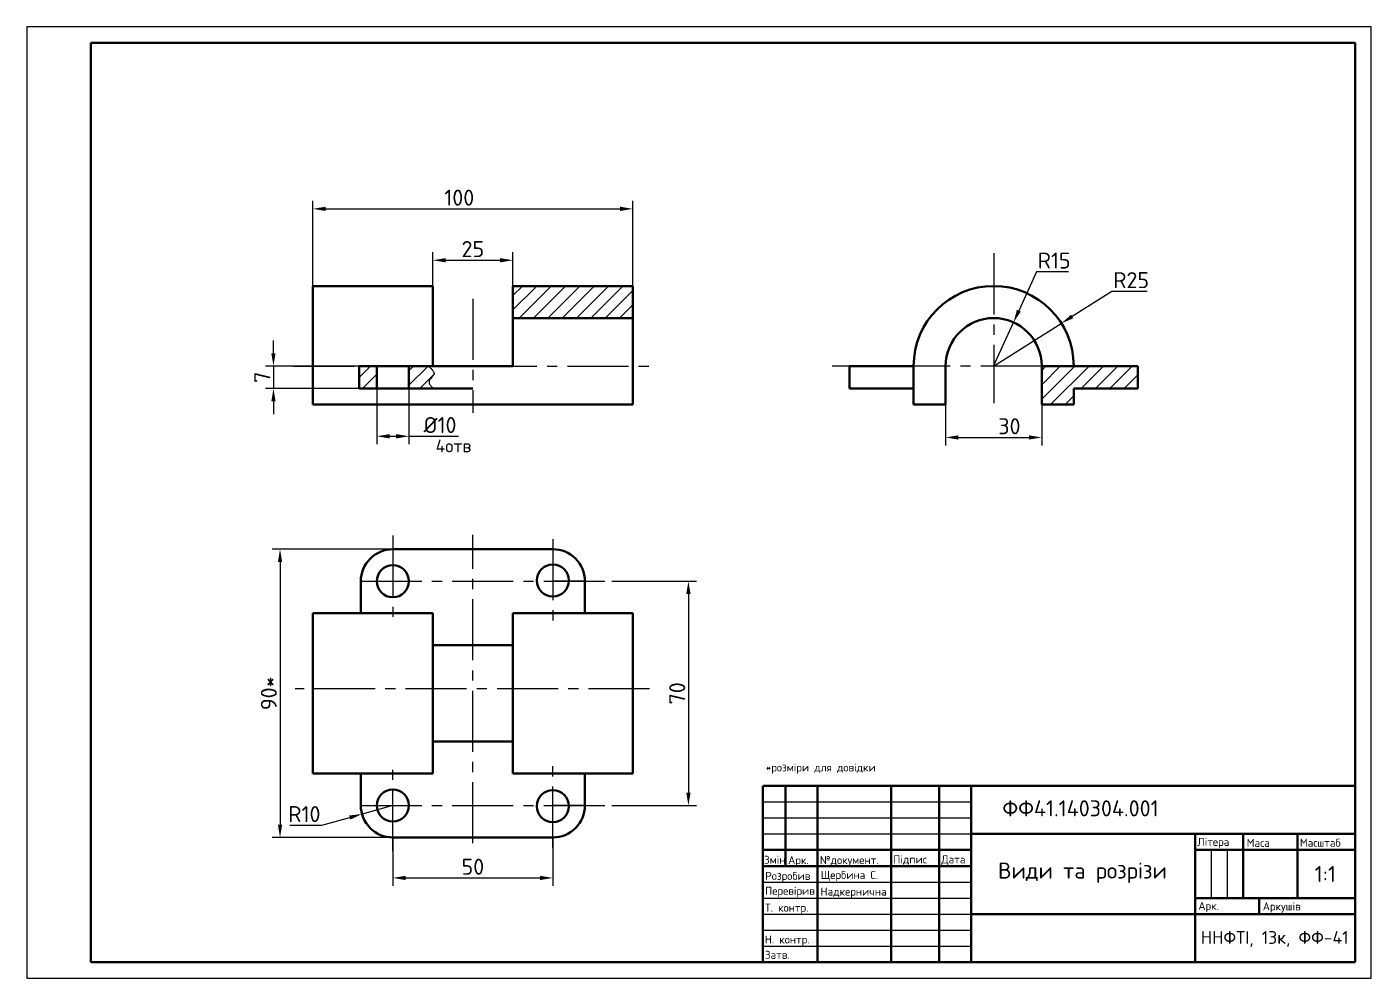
# Model space of a CAD drawing. Header units: millimetres. Extents: x -1865 to 2667, y -531 to 2737.
# Drawn here: x 2247 to 2667, y 239.2 to 536.2 of the extents above; entities that cross this region are included whole.
import ezdxf

# ---------------------------------------------------------------- set-up
doc = ezdxf.new("R2010")
doc.units = ezdxf.units.MM
doc.linetypes.add('CENTER2', pattern=[28.575, 19.05, -3.175, 3.175, -3.175])
doc.layers.get('0').update_dxf_attribs({"color": 31})
for name, color, linetype in [('dim', 171, 'Continuous'), ('hatch', 214, 'CENTER2'), ('osi', 51, 'CENTER2'), ('r-text', 45, 'Continuous')]:
    doc.layers.add(name, color=color, linetype=linetype)
for name, color, linetype, lineweight in [('kontyr', 123, 'Continuous', 70), ('r-kontyr', 93, 'Continuous', 70), ('r-tonka', 151, 'Continuous', 25)]:
    doc.layers.add(name, color=color, linetype=linetype, lineweight=lineweight)
doc.styles.add('ДСТУ', font='isocpeur.ttf', dxfattribs={"height": 5})
doc.dimstyles.new('ДСТУ', dxfattribs={"dimtxt": 2.5, "dimasz": 4, "dimexe": 2.5, "dimexo": 0, "dimgap": 1, "dimtad": 1, "dimtoh": 1, "dimtxsty": 'ДСТУ', "dimcen": 2.5, "dimadec": 0, "dimazin": 0, "dimtfac": 1, "dimtmove": 0, "dimatfit": 3, "dimfxl": 1, "dimarcsym": 0})

# ---------------------------------------------------------------- blocks, each defined once
blk = doc.blocks.new('*D44')
at = {"layer": 'Defpoints', "color": 0, "transparency": 16777216}
for p in [(2356.33, 426.76), (2366.33, 426.76), (2366.33, 408.34)]:
    blk.add_point(p, dxfattribs=at)
at = {"layer": 'dim', "color": 0, "lineweight": -2, "transparency": 16777216}
for p, q in [((2356.33, 426.76), (2356.33, 405.84)), ((2366.33, 426.76), (2366.33, 405.84)), ((2360.33, 408.34), (2362.33, 408.34)), ((2366.33, 408.34), (2381.83, 408.34))]:
    blk.add_line(p, q, dxfattribs=at)
at = {"layer": 'dim', "color": 0, "transparency": 16777216}
for points in [[(2360.33, 409.01), (2360.33, 407.67), (2356.33, 408.34)], [(2362.33, 409.01), (2362.33, 407.67), (2366.33, 408.34)]]:
    blk.add_solid(points, dxfattribs=at)
at = {"layer": 'dim', "color": 0, "transparency": 16777216, "insert": (2376.08, 411.84), "char_height": 5, "attachment_point": 5, "style": 'ДСТУ'}
blk.add_mtext('%%C10', dxfattribs=at)
blk = doc.blocks.new('*D45')
at = {"layer": 'Defpoints', "color": 0, "transparency": 16777216}
for p in [(2436.33, 479.35), (2336.33, 455.26), (2436.33, 455.26)]:
    blk.add_point(p, dxfattribs=at)
at = {"layer": 'dim', "color": 0, "lineweight": -2, "transparency": 16777216}
for p, q in [((2336.33, 455.26), (2336.33, 481.85)), ((2340.33, 479.35), (2432.33, 479.35)), ((2436.33, 455.26), (2436.33, 481.85))]:
    blk.add_line(p, q, dxfattribs=at)
at = {"layer": 'dim', "color": 0, "transparency": 16777216}
for points in [[(2340.33, 480.02), (2340.33, 478.69), (2336.33, 479.35)], [(2432.33, 480.02), (2432.33, 478.69), (2436.33, 479.35)]]:
    blk.add_solid(points, dxfattribs=at)
at = {"layer": 'dim', "color": 0, "transparency": 16777216, "insert": (2382.08, 482.85), "char_height": 5, "attachment_point": 5, "style": 'ДСТУ'}
blk.add_mtext('100', dxfattribs=at)
blk = doc.blocks.new('*D46')
at = {"layer": 'Defpoints', "color": 0, "transparency": 16777216}
for p in [(2534.05, 418.26), (2564.05, 418.26), (2564.05, 407.97)]:
    blk.add_point(p, dxfattribs=at)
at = {"layer": 'dim', "color": 0, "lineweight": -2, "transparency": 16777216}
for p, q in [((2534.05, 418.26), (2534.05, 405.47)), ((2564.05, 418.26), (2564.05, 405.47)), ((2538.05, 407.97), (2560.05, 407.97))]:
    blk.add_line(p, q, dxfattribs=at)
at = {"layer": 'dim', "color": 0, "transparency": 16777216}
for points in [[(2538.05, 408.64), (2538.05, 407.3), (2534.05, 407.97)], [(2560.05, 408.64), (2560.05, 407.3), (2564.05, 407.97)]]:
    blk.add_solid(points, dxfattribs=at)
at = {"layer": 'dim', "color": 0, "transparency": 16777216, "insert": (2553.97, 411.47), "char_height": 5, "attachment_point": 5, "style": 'ДСТУ'}
blk.add_mtext('30', dxfattribs=at)
blk = doc.blocks.new('*D47')
at = {"layer": 'Defpoints', "color": 0, "transparency": 16777216}
for p in [(2350.83, 430.26), (2324.02, 423.26), (2350.83, 423.26)]:
    blk.add_point(p, dxfattribs=at)
at = {"layer": 'dim', "color": 0, "lineweight": -2, "transparency": 16777216}
for p, q in [((2324.02, 434.26), (2324.02, 438.26)), ((2350.83, 430.26), (2321.52, 430.26)), ((2324.02, 430.26), (2324.02, 423.26)), ((2350.83, 423.26), (2321.52, 423.26)), ((2324.02, 419.26), (2324.02, 415.26))]:
    blk.add_line(p, q, dxfattribs=at)
at = {"layer": 'dim', "color": 0, "transparency": 16777216}
for points in [[(2323.36, 434.26), (2324.69, 434.26), (2324.02, 430.26)], [(2323.36, 419.26), (2324.69, 419.26), (2324.02, 423.26)]]:
    blk.add_solid(points, dxfattribs=at)
at = {"layer": 'dim', "color": 0, "transparency": 16777216, "insert": (2320.52, 426.76), "char_height": 5, "attachment_point": 5, "rotation": 90, "style": 'ДСТУ'}
blk.add_mtext('7', dxfattribs=at)
blk = doc.blocks.new('*D48')
at = {"layer": 'Defpoints', "color": 0, "transparency": 16777216}
for p in [(2361.33, 373.07), (2326.08, 283.07), (2361.33, 283.07)]:
    blk.add_point(p, dxfattribs=at)
at = {"layer": 'dim', "color": 0, "lineweight": -2, "transparency": 16777216}
for p, q in [((2361.33, 373.07), (2323.58, 373.07)), ((2326.08, 369.07), (2326.08, 287.07)), ((2361.33, 283.07), (2323.58, 283.07))]:
    blk.add_line(p, q, dxfattribs=at)
at = {"layer": 'dim', "color": 0, "transparency": 16777216}
for points in [[(2325.42, 369.07), (2326.75, 369.07), (2326.08, 373.07)], [(2325.42, 287.07), (2326.75, 287.07), (2326.08, 283.07)]]:
    blk.add_solid(points, dxfattribs=at)
at = {"layer": 'dim', "color": 0, "transparency": 16777216, "insert": (2322.58, 328.07), "char_height": 5, "attachment_point": 5, "rotation": 90, "style": 'ДСТУ'}
blk.add_mtext('90*', dxfattribs=at)
blk = doc.blocks.new('*D49')
at = {"layer": 'Defpoints', "color": 0, "transparency": 16777216}
for p in [(2570.19, 443.6), (2549.05, 430.26)]:
    blk.add_point(p, dxfattribs=at)
at = {"layer": 'dim', "color": 0, "lineweight": -2, "transparency": 16777216}
for p, q in [((2586.01, 453.59), (2573.58, 445.74)), ((2597.01, 453.59), (2586.01, 453.59)), ((2549.05, 430.26), (2570.19, 443.6))]:
    blk.add_line(p, q, dxfattribs=at)
at = {"layer": 'dim', "color": 0, "transparency": 16777216}
blk.add_solid([(2573.22, 446.3), (2573.93, 445.18), (2570.19, 443.6)], dxfattribs=at)
at = {"layer": 'dim', "color": 0, "transparency": 16777216, "insert": (2592.01, 457.09), "char_height": 5, "attachment_point": 5, "style": 'ДСТУ'}
blk.add_mtext('R25', dxfattribs=at)
blk = doc.blocks.new('*D50')
at = {"layer": 'Defpoints', "color": 0, "transparency": 16777216}
for p in [(2555.27, 443.91), (2549.05, 430.26)]:
    blk.add_point(p, dxfattribs=at)
at = {"layer": 'dim', "color": 0, "lineweight": -2, "transparency": 16777216}
for p, q in [((2562.46, 459.72), (2556.93, 447.55)), ((2572.46, 459.72), (2562.46, 459.72)), ((2549.05, 430.26), (2555.27, 443.91))]:
    blk.add_line(p, q, dxfattribs=at)
at = {"layer": 'dim', "color": 0, "transparency": 16777216}
blk.add_solid([(2556.32, 447.83), (2557.53, 447.28), (2555.27, 443.91)], dxfattribs=at)
at = {"layer": 'dim', "color": 0, "transparency": 16777216, "insert": (2567.96, 463.22), "char_height": 5, "attachment_point": 5, "style": 'ДСТУ'}
blk.add_mtext('R15', dxfattribs=at)
blk = doc.blocks.new('*D51')
at = {"layer": 'Defpoints', "color": 0, "transparency": 16777216}
for p in [(2429.72, 363.07), (2429.72, 293.07), (2453.68, 293.07)]:
    blk.add_point(p, dxfattribs=at)
at = {"layer": 'dim', "color": 0, "lineweight": -2, "transparency": 16777216}
for p, q in [((2429.72, 363.07), (2456.18, 363.07)), ((2453.68, 359.07), (2453.68, 297.07)), ((2429.72, 293.07), (2456.18, 293.07))]:
    blk.add_line(p, q, dxfattribs=at)
at = {"layer": 'dim', "color": 0, "transparency": 16777216}
for points in [[(2453.01, 359.07), (2454.35, 359.07), (2453.68, 363.07)], [(2453.01, 297.07), (2454.35, 297.07), (2453.68, 293.07)]]:
    blk.add_solid(points, dxfattribs=at)
at = {"layer": 'dim', "color": 0, "transparency": 16777216, "insert": (2450.18, 328.07), "char_height": 5, "attachment_point": 5, "rotation": 90, "style": 'ДСТУ'}
blk.add_mtext('70', dxfattribs=at)
blk = doc.blocks.new('*D52')
at = {"layer": 'Defpoints', "color": 0, "transparency": 16777216}
for p in [(2351.7, 290.38), (2361.33, 293.07)]:
    blk.add_point(p, dxfattribs=at)
at = {"layer": 'dim', "color": 0, "lineweight": -2, "transparency": 16777216}
for p, q in [((2361.33, 293.07), (2351.7, 290.38)), ((2329.18, 286.87), (2339.18, 286.87)), ((2339.18, 286.87), (2347.85, 289.3))]:
    blk.add_line(p, q, dxfattribs=at)
at = {"layer": 'dim', "color": 0, "transparency": 16777216}
blk.add_solid([(2347.67, 289.94), (2348.03, 288.66), (2351.7, 290.38)], dxfattribs=at)
at = {"layer": 'dim', "color": 0, "transparency": 16777216, "insert": (2333.68, 290.37), "char_height": 5, "attachment_point": 5, "style": 'ДСТУ'}
blk.add_mtext('R10', dxfattribs=at)
blk = doc.blocks.new('*D53')
at = {"layer": 'Defpoints', "color": 0, "transparency": 16777216}
for p in [(2361.33, 283.07), (2411.33, 283.07), (2411.33, 270.44)]:
    blk.add_point(p, dxfattribs=at)
at = {"layer": 'dim', "color": 0, "lineweight": -2, "transparency": 16777216}
for p, q in [((2361.33, 283.07), (2361.33, 267.94)), ((2411.33, 283.07), (2411.33, 267.94)), ((2365.33, 270.44), (2407.33, 270.44))]:
    blk.add_line(p, q, dxfattribs=at)
at = {"layer": 'dim', "color": 0, "transparency": 16777216}
for points in [[(2365.33, 271.1), (2365.33, 269.77), (2361.33, 270.44)], [(2407.33, 271.1), (2407.33, 269.77), (2411.33, 270.44)]]:
    blk.add_solid(points, dxfattribs=at)
at = {"layer": 'dim', "color": 0, "transparency": 16777216, "insert": (2386.33, 273.94), "char_height": 5, "attachment_point": 5, "rotation": 359.9995, "style": 'ДСТУ'}
blk.add_mtext('50', dxfattribs=at)
blk = doc.blocks.new('*D54')
at = {"layer": 'Defpoints', "color": 0, "transparency": 16777216}
for p in [(2398.83, 463.3), (2373.83, 455.26), (2398.83, 455.26)]:
    blk.add_point(p, dxfattribs=at)
at = {"layer": 'dim', "color": 0, "lineweight": -2, "transparency": 16777216}
for p, q in [((2373.83, 455.26), (2373.83, 465.8)), ((2377.83, 463.3), (2394.83, 463.3)), ((2398.83, 455.26), (2398.83, 465.8))]:
    blk.add_line(p, q, dxfattribs=at)
at = {"layer": 'dim', "color": 0, "transparency": 16777216}
for points in [[(2377.83, 463.97), (2377.83, 462.64), (2373.83, 463.3)], [(2394.83, 463.97), (2394.83, 462.64), (2398.83, 463.3)]]:
    blk.add_solid(points, dxfattribs=at)
at = {"layer": 'dim', "color": 0, "transparency": 16777216, "insert": (2386.33, 466.8), "char_height": 5, "attachment_point": 5, "style": 'ДСТУ'}
blk.add_mtext('25', dxfattribs=at)

msp = doc.modelspace()

# ---------------------------------------------------------------- hatches: boundary and pattern name
at = {"layer": 'hatch'}
h = msp.add_hatch(dxfattribs=at)
h.set_pattern_fill('ANSI31', color=256)
h.set_pattern_definition([(45, (2246.9842, 206.1492), (-2.245064, 2.245064), [])])
edge = h.paths.add_edge_path()
edge.add_spline(control_points=[(2373.965, 423.26), (2373.24, 423.984), (2371.728, 425.493), (2375.296, 427.811), (2373.392, 429.408), (2372.376, 430.26)], knot_values=[0, 0, 0, 0, 2.5277529, 5.2658481, 8.3946434, 8.3946434, 8.3946434, 8.3946434], degree=3, periodic=0)
edge.add_line((2372.376, 430.26), (2366.329, 430.26))
edge.add_line((2366.329, 430.26), (2366.329, 423.26))
edge.add_line((2366.329, 423.26), (2373.965, 423.26))
h.paths.add_polyline_path([(2356.329, 430.26), (2350.829, 430.26), (2350.829, 423.26), (2356.329, 423.26)])
h.paths.add_polyline_path([(2436.329, 455.26), (2398.829, 455.26), (2398.829, 445.243), (2436.329, 445.243)])
h.paths.add_polyline_path([(2594.052, 430.26), (2564.052, 430.26), (2564.052, 418.26), (2574.052, 418.26), (2574.052, 423.26), (2594.052, 423.26)])

# ---------------------------------------------------------------- linework, layer by layer
for p, q in [((2476.984, 299.162), (2476.984, 299.162)), ((2611.984, 284.162), (2611.984, 284.162)), ((2476.984, 274.162), (2476.984, 274.162)), ((2476.984, 274.162), (2476.984, 274.162)), ((2476.984, 274.162), (2476.984, 274.162)), ((2476.984, 274.162), (2476.984, 274.162)), ((2626.984, 264.162), (2626.984, 264.162)), ((2661.984, 259.162), (2661.984, 259.162)), ((2493.984, 244.162), (2493.984, 244.162)), ((2493.984, 244.162), (2493.984, 244.162)), ((2493.984, 244.162), (2493.984, 244.162)), ((2493.984, 244.162), (2493.984, 244.162)), ((2493.984, 244.162), (2493.984, 244.162)), ((2493.984, 244.162), (2493.984, 244.162)), ((2493.984, 244.162), (2493.984, 244.162))]:
    msp.add_line(p, q)
msp.add_spline([(2372.376, 430.26), (2374.172, 427.698), (2372.653, 425.42), (2373.965, 423.26)], degree=3, dxfattribs=at)
at = {"layer": 'kontyr'}
for p, q in [((2336.329, 455.26), (2373.829, 455.26)), ((2336.329, 455.26), (2336.329, 418.26)), ((2373.829, 455.26), (2373.829, 430.26)), ((2398.829, 455.26), (2436.329, 455.26)), ((2398.829, 455.26), (2398.829, 430.26)), ((2436.329, 455.26), (2436.329, 418.26)), ((2398.829, 445.243), (2436.329, 445.243)), ((2350.829, 430.26), (2398.829, 430.26)), ((2350.829, 423.26), (2350.829, 430.26)), ((2356.329, 423.26), (2356.329, 430.26)), ((2366.329, 423.26), (2366.329, 430.26)), ((2524.052, 430.26), (2504.052, 430.26)), ((2504.052, 430.26), (2504.052, 423.26)), ((2524.052, 430.26), (2524.052, 418.26)), ((2534.052, 430.26), (2534.052, 418.26)), ((2564.052, 430.26), (2564.052, 418.26)), ((2564.052, 430.26), (2594.052, 430.26)), ((2594.052, 430.26), (2594.052, 423.26)), ((2386.329, 423.26), (2350.829, 423.26)), ((2504.052, 423.26), (2524.052, 423.26)), ((2574.052, 423.26), (2574.052, 418.26)), ((2594.052, 423.26), (2574.052, 423.26)), ((2436.329, 418.26), (2336.329, 418.26)), ((2524.052, 418.26), (2534.052, 418.26)), ((2564.052, 418.26), (2574.052, 418.26)), ((2361.329, 373.07), (2411.329, 373.07)), ((2351.329, 363.132), (2351.329, 353.071)), ((2421.329, 363.07), (2421.329, 353.07)), ((2373.829, 353.07), (2336.329, 353.071)), ((2336.329, 328.071), (2336.329, 353.071)), ((2373.828, 303.07), (2373.829, 353.07)), ((2398.828, 303.07), (2398.829, 353.07)), ((2398.829, 353.07), (2436.329, 353.07)), ((2436.328, 303.07), (2436.329, 353.07)), ((2373.829, 343.07), (2398.829, 343.07)), ((2336.329, 328.071), (2336.328, 303.071)), ((2373.829, 313.07), (2398.829, 313.07)), ((2373.828, 303.07), (2336.328, 303.071)), ((2351.328, 293.009), (2351.328, 303.071)), ((2398.828, 303.07), (2436.328, 303.07)), ((2421.328, 293.07), (2421.328, 303.07)), ((2361.328, 283.07), (2411.328, 283.07))]:
    msp.add_line(p, q, dxfattribs=at)
for centre in [(2361.329, 363.07), (2411.301, 363.295), (2361.328, 293.07), (2411.301, 292.845)]:
    msp.add_circle(centre, 5, dxfattribs=at)
for centre, radius, start, end in [((2549.052, 430.26), 25, 0, 180), ((2549.052, 430.26), 15, 0, 180), ((2361.329, 363.07), 10, 89.99951, 180.35456), ((2411.329, 363.07), 10, 359.99951, 90.15791), ((2411.329, 363.07), 10, 269.84111, 269.99951), ((2411.328, 293.07), 10, 89.99951, 90.15791), ((2361.328, 293.07), 10, 179.64446, 269.99951), ((2411.328, 293.07), 10, 269.84111, 359.99951)]:
    msp.add_arc(centre, radius, start, end, dxfattribs=at)
at = {"layer": 'osi'}
for p, q in [((2549.052, 465.463), (2549.052, 418.638)), ((2386.329, 451.273), (2386.329, 415.648)), ((2330.134, 430.26), (2442.524, 430.26)), ((2564.052, 430.26), (2498.546, 430.26)), ((2361.329, 377.33), (2361.329, 348.811)), ((2386.328, 281.262), (2386.329, 377.611)), ((2411.301, 376.252), (2411.301, 350.338)), ((2351.329, 363.071), (2429.72, 363.07)), ((2421.329, 363.07), (2411.329, 363.07)), ((2441.523, 329.437), (2330.834, 329.437)), ((2361.328, 278.811), (2361.328, 307.33)), ((2411.301, 279.888), (2411.301, 305.802)), ((2351.328, 293.071), (2429.719, 293.07)), ((2421.328, 293.07), (2411.328, 293.07))]:
    msp.add_line(p, q, dxfattribs=at)
at = {"layer": 'r-kontyr'}
for p, q in [((2661.984, 531.162), (2266.984, 531.162)), ((2266.984, 531.162), (2266.984, 244.162)), ((2661.984, 244.162), (2661.984, 531.162)), ((2476.97, 299.168), (2476.97, 244.168)), ((2662.07, 299.162), (2477.07, 299.162)), ((2483.984, 299.162), (2483.984, 274.162)), ((2493.984, 299.162), (2493.984, 244.162)), ((2516.984, 299.162), (2516.984, 244.162)), ((2532.07, 299.162), (2532.07, 244.162)), ((2541.984, 299.162), (2541.984, 244.162)), ((2541.984, 284.162), (2661.984, 284.162)), ((2611.984, 259.162), (2611.984, 284.162)), ((2626.984, 284.162), (2626.984, 264.162)), ((2643.984, 284.162), (2643.984, 264.162)), ((2476.984, 279.162), (2541.984, 279.162)), ((2611.984, 279.162), (2661.984, 279.162)), ((2541.984, 274.162), (2476.984, 274.162)), ((2661.984, 264.162), (2611.984, 264.162)), ((2631.984, 259.162), (2631.984, 264.162)), ((2661.984, 259.162), (2541.984, 259.162)), ((2611.984, 259.162), (2611.984, 244.162)), ((2266.984, 244.162), (2661.984, 244.162))]:
    msp.add_line(p, q, dxfattribs=at)
at = {"layer": 'r-tonka'}
for p, q in [((2666.984, 536.162), (2246.984, 536.162)), ((2246.984, 536.162), (2246.984, 239.162)), ((2666.984, 239.162), (2666.984, 536.162)), ((2477.07, 294.162), (2542.07, 294.162)), ((2536.593, 294.162), (2536.593, 294.162)), ((2476.945, 289.163), (2541.945, 289.163)), ((2476.978, 284.163), (2541.978, 284.163)), ((2616.984, 279.162), (2616.984, 264.162)), ((2621.984, 279.162), (2621.984, 264.162)), ((2476.97, 269.163), (2541.97, 269.163)), ((2476.977, 264.163), (2541.977, 264.163)), ((2476.983, 259.163), (2541.983, 259.163)), ((2476.989, 254.163), (2541.989, 254.163)), ((2476.945, 249.163), (2541.945, 249.163)), ((2246.984, 239.162), (2666.984, 239.162))]:
    msp.add_line(p, q, dxfattribs=at)

# ---------------------------------------------------------------- texts
at = {"layer": 'dim', "attachment_point": 1, "style": 'ДСТУ'}
for s, width, insert, char_height in [('4отв', 18.92174, (2374.687, 407.333), 4), ('\\pxi-3,l4,t4;*розміри для довідки', 55.54241, (2475.366, 306.171), 2.5)]:
    msp.add_mtext_dynamic_manual_height_columns(s, width=width, gutter_width=25, heights=[0], dxfattribs=dict(at, insert=insert, char_height=char_height))
at = {"layer": 'r-text', "attachment_point": 1, "style": 'ДСТУ'}
for s, width, gutter_width, insert, char_height in [('ФФ41.140304.001', 55.63223, 25, (2551.778, 294.669), 5), ('Літера', 10, 12.5, (2612.704, 282.941), 2.5), ('Маса', 10, 12.5, (2628.096, 282.64), 2.5), ('Масштаб', 10, 12.5, (2644.708, 282.667), 2.5), ('Змін', 10, 25, (2477.31, 277.351), 2.5), ('Арк.', 10, 12.5, (2484.833, 277.251), 2.5), ('\\pxi-3,l4,t4;№документ.', 22.4284, 12.5, (2492.241, 277.274), 2.5), ('Підпис', 10, 12.5, (2517.704, 277.477), 2.5), ('Види та розрізи', 62.32026, 25, (2550.41, 275.23), 5), ('1:1', 9.57604, 25, (2649.363, 274.167), 5), ('Розробив', 12.31071, 12.5, (2477.659, 272.324), 2.5), ('\\pxt5;Щербина С.', 17.45315, 25, (2495.003, 272.613), 2.5), ('Перевірив', 10, 12.5, (2477.659, 267.662), 2.5), ('Надкернична', 18.69558, 25, (2494.943, 267.411), 2.5), ('Т. контр.', 14.47953, 12.5, (2477.601, 262.398), 2.5), ('Арк.', 10, 12.5, (2613, 262.968), 2.5), ('Аркушів', 10, 12.5, (2633.13, 262.804), 2.5), ('Н. контр.', 14.84177, 12.5, (2477.52, 252.454), 2.5), ('ННФТІ, 13к, ФФ-41', 58.66404, 25, (2613.76, 253.846), 4), ('Затв.', 10, 12.5, (2477.583, 247.676), 2.5)]:
    msp.add_mtext_dynamic_manual_height_columns(s, width=width, gutter_width=gutter_width, heights=[0], dxfattribs=dict(at, insert=insert, char_height=char_height))
at = {"layer": 'r-text', "insert": (2532.711, 277.477), "char_height": 2.5, "attachment_point": 1, "style": 'ДСТУ'}
msp.add_mtext('Дата', dxfattribs=at)

# ---------------------------------------------------------------- dimensions: what is measured, and where the dimension line sits
at = {"layer": 'dim'}
for base, p1, p2, picture, middle in [((2436.329, 479.352), (2336.329, 455.26), (2436.329, 455.26), '*D45', (2382.079, 479.352)), ((2564.052, 407.969), (2534.052, 418.26), (2564.052, 418.26), '*D46', (2553.969, 407.969))]:
    dim = msp.add_linear_dim(base=base, p1=p1, p2=p2, dimstyle='ДСТУ', dxfattribs=at)
    dim.commit()
    dim.dimension.update_dxf_attribs({"geometry": picture, "text_midpoint": middle, "dimtype": 160})
dim = msp.add_linear_dim(base=(2398.829, 463.302), p1=(2373.829, 455.26), p2=(2398.829, 455.26), dimstyle='ДСТУ', dxfattribs=at)
dim.commit()
dim.dimension.update_dxf_attribs({"geometry": '*D54', "text_midpoint": (2386.329, 466.802)})
for mpoint, picture, middle in [((2555.268, 443.912), '*D50', (2567.964, 459.718)), ((2570.193, 443.604), '*D49', (2592.015, 453.59))]:
    dim = msp.add_radius_dim(center=(2549.052, 430.26), mpoint=mpoint, dimstyle='ДСТУ', dxfattribs=at)
    dim.commit()
    dim.dimension.update_dxf_attribs({"geometry": picture, "text_midpoint": middle, "dimtype": 164})
for base, p1, p2, picture, middle in [((2324.023, 423.26), (2350.829, 430.26), (2350.829, 423.26), '*D47', (2320.523, 426.76)), ((2453.679, 293.07), (2429.72, 363.07), (2429.719, 293.07), '*D51', (2450.179, 328.07))]:
    dim = msp.add_linear_dim(base=base, p1=p1, p2=p2, angle=90, dimstyle='ДСТУ', dxfattribs=at)
    dim.commit()
    dim.dimension.update_dxf_attribs({"geometry": picture, "text_midpoint": middle})
dim = msp.add_linear_dim(base=(2366.329, 408.338), p1=(2356.329, 426.76), p2=(2366.329, 426.76), text='%%C<>', dimstyle='ДСТУ', dxfattribs=at)
dim.commit()
dim.dimension.update_dxf_attribs({"geometry": '*D44', "text_midpoint": (2376.079, 411.838)})
dim = msp.add_linear_dim(base=(2326.085, 283.07), p1=(2361.329, 373.07), p2=(2361.328, 283.07), angle=90, text='<>*', dimstyle='ДСТУ', dxfattribs=at)
dim.commit()
dim.dimension.update_dxf_attribs({"geometry": '*D48', "text_midpoint": (2322.585, 328.07)})
dim = msp.add_radius_dim(center=(2361.328, 293.07), mpoint=(2351.698, 290.376), dimstyle='ДСТУ', dxfattribs=at)
dim.commit()
dim.dimension.update_dxf_attribs({"geometry": '*D52', "text_midpoint": (2333.679, 290.374)})
dim = msp.add_aligned_dim(p1=(2361.328, 283.07), p2=(2411.328, 283.07), distance=-12.632, dimstyle='ДСТУ', dxfattribs=at)
dim.commit()
dim.dimension.update_dxf_attribs({"geometry": '*D53', "text_midpoint": (2386.328, 273.938)})

doc.saveas('drawing.dxf')
